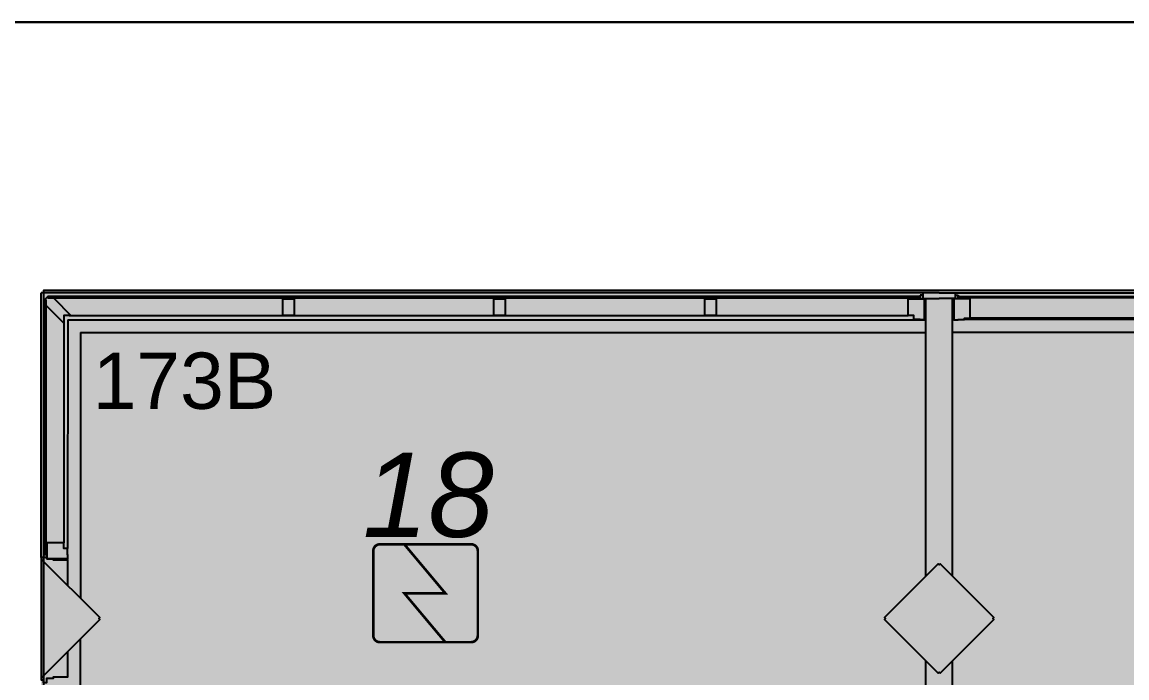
# Model space of a CAD drawing. Header units: metres. Extents: x -331 to 2982, y 362 to 2539.
# Drawn here: x 765.1 to 772.96, y 1634.99 to 1639.66 of the extents above; entities that cross this region are included whole.
import ezdxf

# ---------------------------------------------------------------- set-up
doc = ezdxf.new("R2010")
doc.units = ezdxf.units.M
doc.layers.get('0').update_dxf_attribs({"color": 251})
doc.layers.add('_salas', color=251, linetype='Continuous', plot=False)
for name, color, linetype in [('ALV', 251, 'Continuous'), ('CX', 251, 'Continuous'), ('DET. FUMAÇA', 1, 'Continuous'), ('Detector_antigo', 84, 'Continuous'), ('Est', 251, 'Continuous'), ('Texto_Salas', 251, 'Continuous'), ('vid', 251, 'Continuous'), ('Zlixo01', 251, 'Continuous')]:
    doc.layers.add(name, color=color, linetype=linetype)
doc.layers.add('Botoeira_antiga', color=74, linetype='Continuous', lineweight=30)
doc.styles.add('X3G_ENTITY_1416BAE9', font='arial.ttf', dxfattribs={"height": 0.6})
doc.styles.add('X3G_ENTITY_1422785A', font='arial.ttf', dxfattribs={"height": 0.4})

# ---------------------------------------------------------------- blocks, each defined once
blk = doc.blocks.new('XR_BL2_3 PAV$0$PERFIL_UNIT_12')
at = {"layer": 'CX'}
blk.add_lwpolyline([(0, 0.12), (-0.08, 0.12), (-0.08, 0), (0, 0)], close=True, dxfattribs=at)
blk = doc.blocks.new('XR_BL2_3 PAV$0$perfil_cc')
at = {"layer": 'CX'}
for p, q in [((-0.1152, 0.117), (-0.1152, -0.0288)), ((-0.1152, -0.0288), (-0.1152, 0.117))]:
    blk.add_line(p, q, dxfattribs=at)
blk.add_lwpolyline([(0, 0.12), (-0.0796, 0.12), (-0.1152, 0.12), (-0.1152, -0.0288), (-0.0852, -0.0288), (-0.0852, -0.0282), (-0.0405, -0.0282), (-0.0405, 0), (0, 0)], close=True, dxfattribs=at)
blk = doc.blocks.new('Detector de fumaça')
at = {"layer": 'DET. FUMAÇA', "linetype": 'Continuous', "lineweight": 15, "const_width": 0.0187}
blk.add_lwpolyline([(774.5995, 539.8158), (775.2491, 539.8158, -0.414214), (775.2958, 539.769), (775.2958, 539.1669, -0.414214), (775.2491, 539.1202), (774.5995, 539.1202, -0.414214), (774.5527, 539.1669), (774.5527, 539.769, -0.414214)], format="xyb", close=True, dxfattribs=at)
blk.add_lwpolyline([(774.773, 539.8158), (775.0645, 539.468), (774.773, 539.468), (775.0645, 539.1202)], dxfattribs=at)

msp = doc.modelspace()

# ---------------------------------------------------------------- hatches: boundary and pattern name
at = {"layer": '_salas', "transparency": 33554559}
h = msp.add_hatch(color=256, dxfattribs=at)
h.dxf.hatch_style = 1
h.paths.add_polyline_path([(870.399, 1637.7493), (851.649, 1637.7493), (851.649, 1639.3043), (851.319, 1639.3043), (851.319, 1637.7493), (840.584, 1637.7493), (840.584, 1639.3043), (840.254, 1639.3043), (840.254, 1637.7493), (765.259, 1637.7493), (765.259, 1626.4001), (765.449, 1626.4001), (765.449, 1626.5971), (765.635, 1626.7843), (769.3701, 1626.785), (769.4026, 1626.793), (769.4542, 1626.8336), (770.2116, 1627.5903), (770.2247, 1627.6034), (770.249, 1627.5943), (771.644, 1627.5943), (773.0391, 1627.5943), (773.0634, 1627.6034), (773.0765, 1627.5903), (773.8338, 1626.8336), (773.8855, 1626.793), (773.918, 1626.785), (777.5473, 1626.785), (777.8869, 1626.4454), (777.894, 1626.4525), (778.2407, 1626.785), (781.87, 1626.785), (781.9025, 1626.793), (781.9542, 1626.8336), (782.7115, 1627.5903), (782.7246, 1627.6034), (782.7489, 1627.5943), (784.144, 1627.5943), (785.539, 1627.5943), (785.5633, 1627.6034), (785.5764, 1627.5903), (786.3338, 1626.8336), (786.3854, 1626.793), (786.4179, 1626.785), (790.0473, 1626.785), (790.3869, 1626.4454), (790.3939, 1626.4525), (790.7406, 1626.785), (794.3699, 1626.785), (794.4024, 1626.793), (794.4541, 1626.8336), (795.2114, 1627.5903), (795.2245, 1627.6034), (795.2489, 1627.5943), (796.6439, 1627.5943), (798.0389, 1627.5943), (798.0633, 1627.6034), (798.0764, 1627.5903), (798.8337, 1626.8336), (798.8854, 1626.793), (798.9179, 1626.785), (802.5473, 1626.785), (802.8869, 1626.4454), (802.8939, 1626.4525), (803.2406, 1626.785), (806.8699, 1626.785), (806.9024, 1626.793), (806.9541, 1626.8336), (807.7114, 1627.5903), (807.7245, 1627.6034), (807.7489, 1627.5943), (809.1439, 1627.5943), (810.5389, 1627.5943), (810.5633, 1627.6034), (810.5764, 1627.5903), (811.3337, 1626.8336), (811.3854, 1626.793), (811.4179, 1626.785), (815.0472, 1626.785), (815.3868, 1626.4454), (815.3939, 1626.4525), (815.7405, 1626.785), (819.3699, 1626.785), (819.4024, 1626.793), (819.454, 1626.8336), (820.2114, 1627.5903), (820.2245, 1627.6034), (820.2488, 1627.5943), (821.6438, 1627.5943), (823.0389, 1627.5943), (823.0632, 1627.6034), (823.0763, 1627.5903), (823.8336, 1626.8336), (823.8853, 1626.793), (823.9178, 1626.785), (827.5477, 1626.785), (827.8873, 1626.4454), (827.8943, 1626.4525), (828.241, 1626.785), (831.8704, 1626.785), (831.9028, 1626.793), (831.9545, 1626.8336), (832.7119, 1627.5903), (832.7249, 1627.6034), (832.7493, 1627.5943), (834.1443, 1627.5943), (835.5393, 1627.5943), (835.5637, 1627.6034), (835.5768, 1627.5903), (836.3341, 1626.8336), (836.3858, 1626.793), (836.4183, 1626.785), (840.0615, 1626.785), (840.3941, 1626.4525), (840.7759, 1626.8343), (840.4941, 1627.1161), (840.4941, 1628.0743), (841.254, 1628.0743), (841.254, 1629.9143), (849.6275, 1629.9143), (849.6275, 1626.8343), (849.7675, 1626.8343), (849.7675, 1627.5943), (851.514, 1627.5943), (852.9091, 1627.5943), (852.9334, 1627.6034), (852.9465, 1627.5903), (853.7038, 1626.8336), (853.7555, 1626.793), (853.788, 1626.785), (857.4173, 1626.785), (857.7569, 1626.4454), (857.764, 1626.4525), (858.1107, 1626.785), (861.74, 1626.785), (861.7725, 1626.793), (861.8242, 1626.8336), (862.5815, 1627.5903), (862.5946, 1627.6034), (862.6189, 1627.5943), (864.014, 1627.5943), (865.409, 1627.5943), (865.4333, 1627.6034), (865.4464, 1627.5903), (866.2038, 1626.8336), (866.2554, 1626.793), (866.2879, 1626.785), (870.023, 1626.7843), (870.209, 1626.5971), (870.209, 1626.4001), (870.399, 1626.4001), (870.399, 1626.4001)])
h = msp.add_hatch(color=256, dxfattribs=at)
h.dxf.hatch_style = 1
h.paths.add_polyline_path([(870.379, 1637.7293), (851.629, 1637.7293), (851.629, 1639.2843), (851.299, 1639.2843), (851.299, 1637.7293), (840.564, 1637.7293), (840.564, 1639.2843), (840.234, 1639.2843), (840.234, 1637.7293), (765.239, 1637.7293), (765.239, 1626.3801), (765.429, 1626.3801), (765.429, 1626.5771), (765.615, 1626.7643), (769.3501, 1626.765), (769.3826, 1626.773), (769.4342, 1626.8136), (770.1916, 1627.5703), (770.2047, 1627.5834), (770.229, 1627.5743), (771.624, 1627.5743), (773.0191, 1627.5743), (773.0434, 1627.5834), (773.0565, 1627.5703), (773.8138, 1626.8136), (773.8655, 1626.773), (773.898, 1626.765), (777.5273, 1626.765), (777.8669, 1626.4254), (777.8811, 1626.4254), (778.2207, 1626.765), (781.85, 1626.765), (781.8825, 1626.773), (781.9342, 1626.8136), (782.6915, 1627.5703), (782.7046, 1627.5834), (782.7289, 1627.5743), (784.124, 1627.5743), (785.519, 1627.5743), (785.5433, 1627.5834), (785.5564, 1627.5703), (786.3138, 1626.8136), (786.3654, 1626.773), (786.3979, 1626.765), (790.0273, 1626.765), (790.3669, 1626.4254), (790.3739, 1626.4325), (790.7206, 1626.765), (794.3499, 1626.765), (794.3824, 1626.773), (794.4341, 1626.8136), (795.1914, 1627.5703), (795.2045, 1627.5834), (795.2289, 1627.5743), (796.6239, 1627.5743), (798.0189, 1627.5743), (798.0433, 1627.5834), (798.0564, 1627.5703), (798.8137, 1626.8136), (798.8654, 1626.773), (798.8979, 1626.765), (802.5273, 1626.765), (802.8669, 1626.4254), (802.8739, 1626.4325), (803.2206, 1626.765), (806.8499, 1626.765), (806.8824, 1626.773), (806.9341, 1626.8136), (807.6914, 1627.5703), (807.7045, 1627.5834), (807.7289, 1627.5743), (809.1239, 1627.5743), (810.5189, 1627.5743), (810.5433, 1627.5834), (810.5564, 1627.5703), (811.3137, 1626.8136), (811.3654, 1626.773), (811.3979, 1626.765), (815.0272, 1626.765), (815.3668, 1626.4254), (815.3739, 1626.4325), (815.7205, 1626.765), (819.3499, 1626.765), (819.3824, 1626.773), (819.434, 1626.8136), (820.1914, 1627.5703), (820.2045, 1627.5834), (820.2288, 1627.5743), (821.6238, 1627.5743), (823.0189, 1627.5743), (823.0432, 1627.5834), (823.0563, 1627.5703), (823.8136, 1626.8136), (823.8653, 1626.773), (823.8978, 1626.765), (827.5277, 1626.765), (827.8673, 1626.4254), (827.8743, 1626.4325), (828.221, 1626.765), (831.8504, 1626.765), (831.8828, 1626.773), (831.9345, 1626.8136), (832.6919, 1627.5703), (832.7049, 1627.5834), (832.7293, 1627.5743), (834.1243, 1627.5743), (835.5193, 1627.5743), (835.5437, 1627.5834), (835.5568, 1627.5703), (836.3141, 1626.8136), (836.3658, 1626.773), (836.3983, 1626.765), (840.0415, 1626.765), (840.3741, 1626.4325), (840.7559, 1626.8143), (840.4741, 1627.0961), (840.4741, 1628.0543), (841.234, 1628.0543), (841.234, 1629.8943), (849.6075, 1629.8943), (849.6075, 1626.8143), (849.7475, 1626.8143), (849.7475, 1627.5743), (851.494, 1627.5743), (852.8891, 1627.5743), (852.9134, 1627.5834), (852.9265, 1627.5703), (853.6838, 1626.8136), (853.7355, 1626.773), (853.768, 1626.765), (857.3973, 1626.765), (857.7369, 1626.4254), (857.744, 1626.4325), (858.0907, 1626.765), (861.72, 1626.765), (861.7525, 1626.773), (861.8042, 1626.8136), (862.5615, 1627.5703), (862.5746, 1627.5834), (862.5989, 1627.5743), (863.994, 1627.5743), (865.389, 1627.5743), (865.4133, 1627.5834), (865.4264, 1627.5703), (866.1838, 1626.8136), (866.2354, 1626.773), (866.2679, 1626.765), (870.003, 1626.7643), (870.189, 1626.5771), (870.189, 1626.3801), (870.379, 1626.3801), (870.379, 1626.3801)])

# ---------------------------------------------------------------- linework, layer by layer
at = {"color": 251, "true_color": 0x606060}
msp.add_lwpolyline([(773.0391, 1627.5943), (771.644, 1627.5943), (770.249, 1627.5943), (770.2247, 1627.6034), (770.2116, 1627.5903), (769.4542, 1626.8336), (769.4026, 1626.793), (769.3665, 1626.7841), (769.353, 1626.7829), (769.335, 1626.7829), (769.334, 1626.785), (765.635, 1626.7843), (765.449, 1626.5971), (765.449, 1626.4001), (765.259, 1626.4001), (765.259, 1637.7493), (840.254, 1637.7493)], dxfattribs=at)
at = {"layer": 'ALV'}
for points in [[(771.529, 1635.7153), (771.529, 1637.6893), (771.624, 1637.6893)], [(771.719, 1635.7153), (771.719, 1637.6893), (771.624, 1637.6893)], [(765.429, 1635.6503), (765.429, 1635.8286), (765.3289, 1635.8286), (765.3289, 1635.8386), (765.2802, 1635.8386), (765.2802, 1635.8486), (765.239, 1635.8486), (765.239, 1635.8262)], [(765.239, 1635.0025), (765.239, 1634.9801), (765.254, 1634.9801), (765.254, 1634.9601), (765.2802, 1634.9601), (765.2802, 1634.9901), (765.3289, 1634.9901), (765.3289, 1635.0001), (765.429, 1635.0001), (765.429, 1635.1783)], [(771.529, 1634.7243), (771.529, 1635.1133)], [(773.019, 1634.7243), (772.879, 1634.7243), (772.879, 1634.5843), (772.929, 1634.5843), (772.929, 1633.0693), (771.719, 1633.0693), (771.719, 1634.5843), (772.179, 1634.5843), (772.179, 1634.7243), (771.719, 1634.7243), (771.719, 1635.1133)]]:
    msp.add_lwpolyline(points, dxfattribs=at)
at = {"layer": 'Botoeira_antiga'}
msp.add_lwpolyline([(873.4258, 1619.6151), (873.4384, 1638.7551, 0.414214), (872.5384, 1639.6551), (763.3926, 1639.6551, 0.414214), (762.4926, 1638.7551), (762.4801, 1619.6151, 0.414214), (763.3801, 1618.7151), (872.5258, 1618.7151, 0.414214)], format="xyb", close=True, dxfattribs=at)
at = {"layer": 'CX', "color": 251, "true_color": 0x606060}
for p, q in [((771.509, 1637.7293), (765.239, 1637.7293)), ((765.239, 1635.8486), (765.239, 1637.7293)), ((771.739, 1637.7293), (777.759, 1637.7293)), ((765.519, 1637.4493), (771.529, 1637.4493)), ((765.519, 1637.4493), (765.519, 1635.5603)), ((777.779, 1637.4493), (771.719, 1637.4493)), ((765.519, 1626.9603), (765.519, 1635.2683))]:
    msp.add_line(p, q, dxfattribs=at)
at = {"layer": 'CX', "linetype": 'ByBlock', "ltscale": 0.1}
for p, q in [((771.624, 1637.7293), (771.509, 1637.7293)), ((771.509, 1637.7293), (771.509, 1637.6893)), ((771.624, 1637.7293), (771.739, 1637.7293)), ((771.739, 1637.7293), (771.739, 1637.6893)), ((771.509, 1637.7144), (771.489, 1637.7144)), ((771.489, 1637.7144), (771.489, 1637.6881)), ((771.509, 1637.6893), (771.624, 1637.6893)), ((771.739, 1637.6893), (771.624, 1637.6893)), ((771.739, 1637.7144), (771.759, 1637.7144)), ((771.759, 1637.7144), (771.759, 1637.6881))]:
    msp.add_line(p, q, dxfattribs=at)
at = {"layer": 'CX'}
for p, q in [((771.729, 1637.6851), (771.729, 1637.5393)), ((771.729, 1637.5393), (771.729, 1637.6851)), ((765.2832, 1635.8386), (765.429, 1635.8386)), ((765.429, 1635.8386), (765.2832, 1635.8386)), ((765.3289, 1635.8286), (765.3289, 1635.8386)), ((765.6508, 1635.4143), (765.6579, 1635.4214)), ((765.6508, 1635.4143), (765.6579, 1635.4073))]:
    msp.add_line(p, q, dxfattribs=at)
msp.add_lwpolyline([(765.451, 1637.5698, -0.668179), (765.4503, 1637.5681), (765.4002, 1637.5681), (765.4002, 1637.518, -0.668179), (765.3985, 1637.5173), (765.2804, 1637.6354), (765.2743, 1637.6354), (765.2743, 1637.6813), (765.2643, 1637.6813), (765.2874, 1637.7041), (765.2874, 1637.6941), (765.3317, 1637.6941), (765.3317, 1637.6891)], format="xyb", close=True, dxfattribs=at)
for points in [[(771.8442, 1637.6881), (771.7646, 1637.6881), (771.729, 1637.6881), (771.729, 1637.5393), (771.759, 1637.5393), (771.759, 1637.54), (771.8038, 1637.54), (771.8038, 1637.55), (771.8442, 1637.55)], [(765.2802, 1635.9538), (765.2802, 1635.8742), (765.2802, 1635.8386), (765.429, 1635.8386), (765.429, 1635.8686), (765.4284, 1635.8686), (765.4284, 1635.9133), (765.4002, 1635.9133), (765.4002, 1635.9538)]]:
    msp.add_lwpolyline(points, close=True, dxfattribs=at)
at = {"layer": 'Est'}
msp.add_lwpolyline([(765.239, 1635.8262), (765.239, 1635.0025), (765.2461, 1634.9954), (765.6579, 1635.4073), (765.6508, 1635.4143), (765.6579, 1635.4214), (765.2461, 1635.8332)], close=True, dxfattribs=at)
for points in [[(771.624, 1635.0325), (771.6169, 1635.0254), (771.2351, 1635.4073), (771.2422, 1635.4143), (771.2351, 1635.4214), (771.6169, 1635.8032), (771.624, 1635.7962)], [(771.624, 1635.0325), (771.624, 1635.0325), (771.6311, 1635.0254), (772.0129, 1635.4073), (772.0059, 1635.4143), (772.0129, 1635.4214), (771.6311, 1635.8032), (771.624, 1635.7962), (771.624, 1635.7962)]]:
    msp.add_lwpolyline(points, dxfattribs=at)
at = {"layer": 'vid', "linetype": 'ByBlock', "ltscale": 0.1}
msp.add_line((765.4002, 1637.5681), (765.4002, 1635.9538), dxfattribs=at)
at = {"layer": 'vid'}
for p, q in [((765.4402, 1637.5681), (771.4038, 1637.5681)), ((765.429, 1637.5393), (765.4284, 1635.9133)), ((765.429, 1637.5393), (771.529, 1637.5393)), ((777.6942, 1637.54), (771.8038, 1637.54)), ((777.6538, 1637.55), (771.8442, 1637.55))]:
    msp.add_line(p, q, dxfattribs=at)
for points in [[(765.2743, 1637.6813), (765.2743, 1635.8686), (765.2643, 1635.8686), (765.2643, 1637.6813)], [(765.2874, 1637.6941), (771.489, 1637.6941), (771.489, 1637.7041), (765.2874, 1637.7041)]]:
    msp.add_lwpolyline(points, close=True, dxfattribs=at)
msp.add_lwpolyline([(777.739, 1637.6941), (771.759, 1637.6941), (771.759, 1637.7041), (777.739, 1637.7041)], dxfattribs=at)

# ---------------------------------------------------------------- block references
at = {"layer": 'DET. FUMAÇA', "linetype": 'Continuous', "lineweight": 0}
msp.add_blockref('Detector de fumaça', (-6.9513, 1096.1267), dxfattribs=at)
at = {"layer": 'Zlixo01', "linetype": 'ByBlock', "xscale": -1}
for p in [(766.959, 1637.5681), (768.459, 1637.5681), (769.959, 1637.5681)]:
    msp.add_blockref('XR_BL2_3 PAV$0$PERFIL_UNIT_12', p, dxfattribs=at)
at = {"layer": 'Zlixo01', "linetype": 'ByBlock', "ltscale": 0.1, "xscale": -1}
msp.add_blockref('XR_BL2_3 PAV$0$perfil_cc', (771.4038, 1637.5681), dxfattribs=at)

# ---------------------------------------------------------------- texts
at = {"layer": 'Detector_antigo', "linetype": 'Continuous', "lineweight": 0, "insert": (767.5255, 1636.5947), "char_height": 0.6, "attachment_point": 1, "style": 'X3G_ENTITY_1416BAE9'}
msp.add_mtext_dynamic_manual_height_columns('{\\fArial|b0|i1|c0|p34;18}', width=13.318804, gutter_width=2.5, heights=[0], dxfattribs=at)
at = {"layer": 'Texto_Salas', "color": 251, "style": 'X3G_ENTITY_1422785A'}
msp.add_text('173B', height=0.4, dxfattribs=at).set_placement((765.6064, 1636.9054))

doc.saveas('drawing.dxf')
